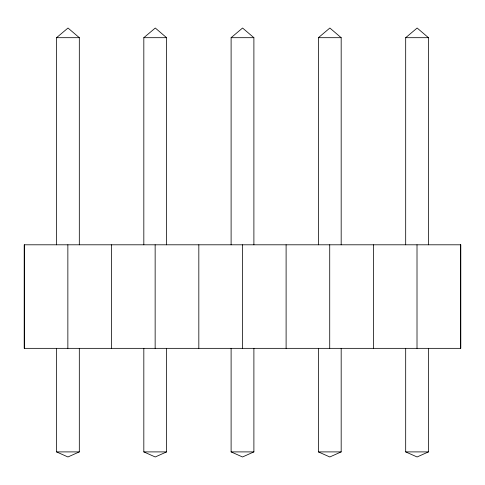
<?xml version="1.0" encoding="UTF-8"?>
<svg xmlns="http://www.w3.org/2000/svg" width="485" height="485" viewBox="0 0 485 485"><rect width="100%" height="100%" fill="white"/><g stroke="black" fill="none" stroke-linecap="round" stroke-linejoin="round"><path stroke-width="0.73" d="M56.539 244.798L56.539 37.691L68.003 28.027L79.316 37.691L79.316 244.798M143.821 244.798L143.821 37.691L155.291 28.027L166.604 37.691L166.604 244.798M231.109 244.798L231.109 37.691L242.573 28.027L253.891 37.691L253.891 244.798M318.396 244.798L318.396 37.691L329.861 28.027L341.179 37.691L341.179 244.798M405.684 244.798L405.684 37.691L417.149 28.027L428.461 37.691L428.461 244.798M79.316 348.345L79.316 451.899L67.942 456.973L56.539 451.899L56.539 348.345M166.604 348.345L166.604 451.899L155.23 456.973L143.821 451.899L143.821 348.345M253.891 348.345L253.891 451.899L242.518 456.973L231.109 451.899L231.109 348.345M341.179 348.345L341.179 451.899L329.8 456.973L318.396 451.899L318.396 348.345M428.461 348.345L428.461 451.899L417.088 456.973L405.684 451.899L405.684 348.345M56.539 37.691L79.316 37.691M143.821 37.691L166.604 37.691M231.109 37.691L253.891 37.691M318.396 37.691L341.179 37.691M405.684 37.691L428.461 37.691M56.539 451.899L79.316 451.899M143.821 451.899L166.604 451.899M231.109 451.899L253.891 451.899M318.396 451.899L341.179 451.899M405.684 451.899L428.461 451.899M460.683 244.798L460.683 348.345M417.009 244.798L417.009 348.345M373.395 244.798L373.395 348.345M329.721 244.798L329.721 348.345M286.108 244.798L286.108 348.345M242.433 244.798L242.433 348.345M198.826 244.798L198.826 348.345M155.145 244.798L155.145 348.345M111.538 244.798L111.538 348.345M67.858 244.798L67.858 348.345M24.317 244.798L24.317 348.345M460.75 244.798L24.25 244.798L24.25 348.345L460.75 348.345L460.75 244.798"/></g></svg>
